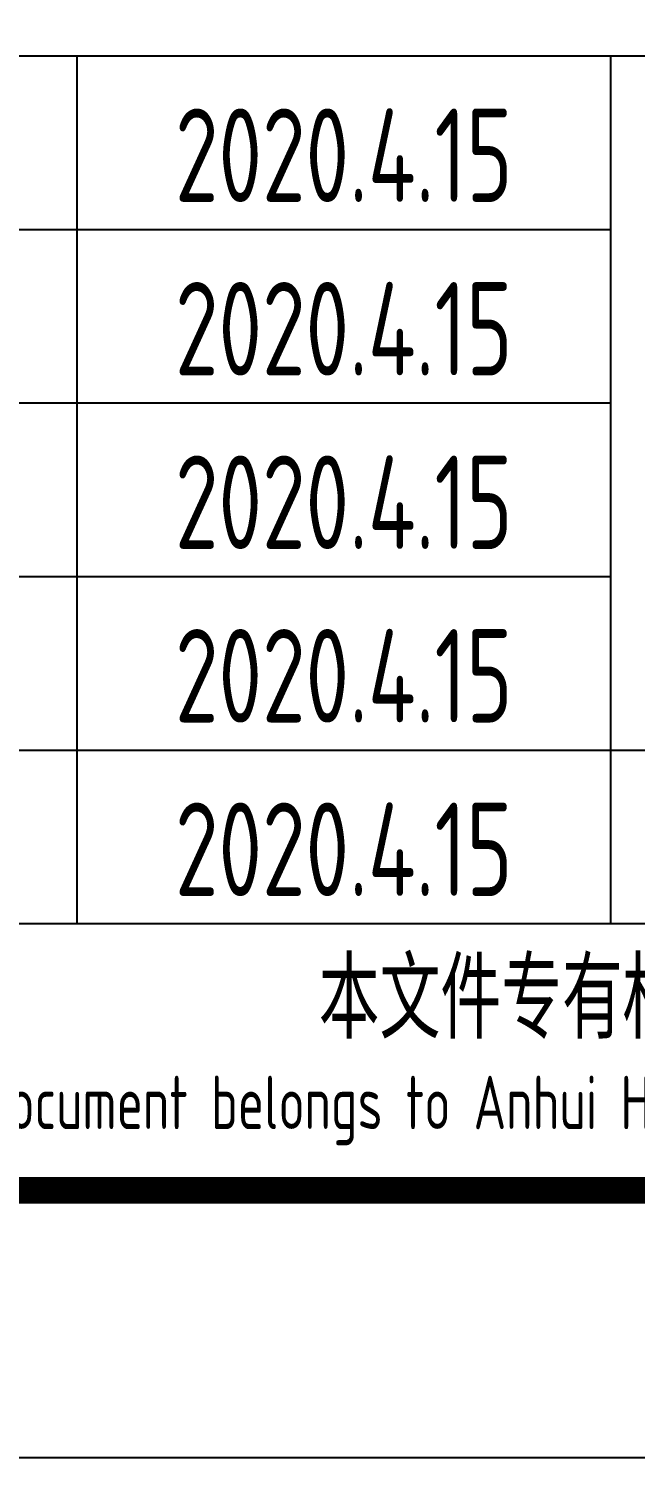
# Model space of a CAD drawing. Extents: x 4579863 to 4663963, y -547270 to -273670.
# Drawn here: x 4648280 to 4650555, y -547270 to -541918 of the extents above; entities that cross this region are included whole.
import ezdxf
from ezdxf.enums import TextEntityAlignment as Align

# ---------------------------------------------------------------- set-up
doc = ezdxf.new("R2010")
doc.units = 0
doc.header["$LTSCALE"] = 1000
doc.header["$MEASUREMENT"] = 0
doc.layers.get('0').update_dxf_attribs({"linetype": 'CONTINUOUS'})
doc.layers.add('PUB_TITLE', color=4, linetype='CONTINUOUS')
doc.styles.add('AHD', font='sceie.shx', dxfattribs={"width": 0.7, "bigfont": 'sceic.shx'})
doc.styles.add('sceie', font='SCEIE', dxfattribs={"width": 0.75, "bigfont": 'SCEIC'})

msp = doc.modelspace()

# ---------------------------------------------------------------- linework, layer by layer
for p, q in [((4644962.8, -542020.1), (4662962.8, -542020.1)), ((4644962.8, -542020.1), (4662962.8, -542020.1)), ((4648462.8, -545270.1), (4648462.8, -542020.1)), ((4648462.8, -545270.1), (4648462.8, -542020.1)), ((4650462.8, -545270.1), (4650462.8, -542020.1)), ((4650462.8, -545270.1), (4650462.8, -542020.1)), ((4644962.8, -542670.1), (4650462.8, -542670.1)), ((4644962.8, -542670.1), (4650462.8, -542670.1)), ((4644962.8, -543320.1), (4650462.8, -543320.1)), ((4644962.8, -543320.1), (4650462.8, -543320.1)), ((4644962.8, -543970.1), (4650462.8, -543970.1)), ((4644962.8, -543970.1), (4650462.8, -543970.1)), ((4644962.8, -544620.1), (4662962.8, -544620.1)), ((4644962.8, -544620.1), (4662962.8, -544620.1)), ((4644962.8, -545270.1), (4662962.8, -545270.1)), ((4644962.8, -545270.1), (4662962.8, -545270.1)), ((4644962.8, -546270.1), (4662962.8, -546270.1)), ((4644962.8, -546270.1), (4662962.8, -546270.1))]:
    msp.add_line(p, q)
at = {"layer": 'PUB_TITLE', "color": 4}
msp.add_lwpolyline([(4579862.8, -547270.1), (4663962.8, -547270.1), (4663962.8, -487870.1), (4579862.8, -487870.1)], close=True, dxfattribs=at)
at = {"layer": 'PUB_TITLE', "color": 4, "const_width": 100}
msp.add_lwpolyline([(4582362.8, -546270.1), (4662962.8, -546270.1), (4662962.8, -488870.1), (4582362.8, -488870.1)], close=True, dxfattribs=at)

# ---------------------------------------------------------------- texts
at = {"style": 'AHD', "width": 0.8}
for s, height, p in [('本文件专有权属安徽华东化工医药工程有限责任公司所有,未经许可不得复制或转让给第三方', 300, (4653962.8, -545570.1)), ('本文件专有权属安徽华东化工医药工程有限责任公司所有,未经许可不得复制或转让给第三方', 300, (4653962.8, -545570.1)), ('本文件专有权属安徽华东化工医药工程有限责任公司所有,未经许可不得复制或转让给第三方', 300, (4653962.8, -545570.1)), ('本文件专有权属安徽华东化工医药工程有限责任公司所有,未经许可不得复制或转让给第三方', 300, (4653962.8, -545570.1)), ('The proprietary right of this document belongs to Anhui Huadong Chemical And Medical Engineering  Co.,Ltd.  and any replication or transfer to the 3rd. side is forbidden without its permission. ', 200, (4653962.8, -545970.1)), ('The proprietary right of this document belongs to Anhui Huadong Chemical And Medical Engineering  Co.,Ltd.  and any replication or transfer to the 3rd. side is forbidden without its permission. ', 200, (4653962.8, -545970.1)), ('The proprietary right of this document belongs to Anhui Huadong Chemical And Medical Engineering  Co.,Ltd.  and any replication or transfer to the 3rd. side is forbidden without its permission. ', 200, (4653962.8, -545970.1)), ('The proprietary right of this document belongs to Anhui Huadong Chemical And Medical Engineering  Co.,Ltd.  and any replication or transfer to the 3rd. side is forbidden without its permission. ', 200, (4653962.8, -545970.1))]:
    msp.add_text(s, height=height, dxfattribs=at).set_placement(p, align=Align.MIDDLE)
at = {"style": 'sceie', "width": 0.8}
for p in [(4649462.1, -542391.5), (4649462.1, -542391.5), (4649462.1, -543041.5), (4649462.1, -543041.5), (4649462.1, -543691.5), (4649462.1, -543691.5), (4649462.1, -544341.5), (4649462.1, -544341.5), (4649462.1, -544991.5), (4649462.1, -544991.5)]:
    msp.add_attdef('2020.4.15', text='200320-02-040', height=350, dxfattribs=at).set_placement(p, align=Align.MIDDLE)

doc.saveas('drawing.dxf')
